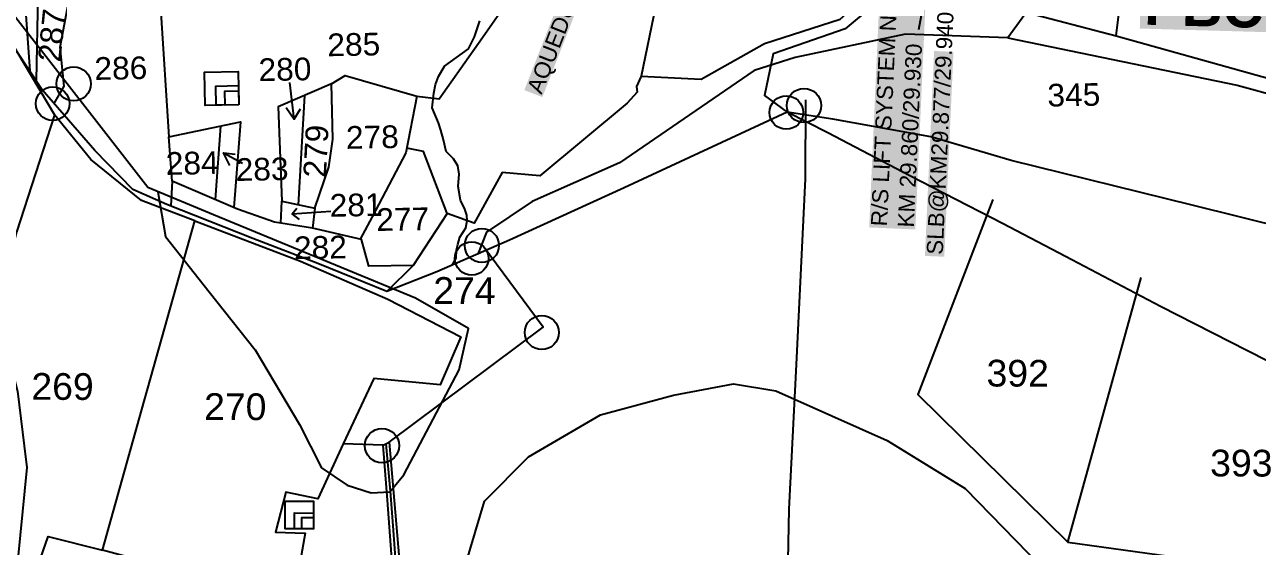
# Model space of a CAD drawing. Header units: millimetres. Extents: x 195514 to 200740, y 1600994 to 1606027.
# Drawn here: x 197881 to 198798, y 1602681 to 1603069 of the extents above; entities that cross this region are included whole.
import ezdxf

# ---------------------------------------------------------------- set-up
doc = ezdxf.new("R2010")
doc.units = ezdxf.units.MM
for name, color, linetype in [('BOUNDRY STONES', 240, 'Continuous'), ('PAPER SIZE', 5, 'Continuous'), ('PLOTS', 7, 'Continuous'), ('PLOTS NO', 7, 'Continuous'), ('ROADS', 1, 'Continuous'), ('STREAMS', 4, 'Continuous'), ('STRUCTURE', 5, 'Continuous'), ('text2', 7, 'Continuous'), ('wells', 7, 'Continuous')]:
    doc.layers.add(name, color=color, linetype=linetype)
doc.styles.get("Standard").update_dxf_attribs({"font": 'arial.ttf'})
doc.dimstyles.get("Standard").update_dxf_attribs({"dimtxt": 0.18, "dimasz": 0.18, "dimexe": 0.18, "dimexo": 0.0625, "dimgap": 0.09, "dimtad": 0, "dimtih": 1, "dimtoh": 1, "dimdec": 4, "dimzin": 0, "dimdsep": 46, "dimtxsty": 'Standard', "dimcen": 0.09, "dimadec": 0, "dimazin": 0, "dimtfac": 1, "dimtdec": 4, "dimtofl": 0, "dimtmove": 0, "dimatfit": 3, "dimfxl": 1, "dimtolj": 1, "dimtzin": 0, "dimarcsym": 0})

# ---------------------------------------------------------------- blocks, each defined once
blk = doc.blocks.new('PBC')
at = {"layer": 'STRUCTURE', "color": 5, "insert": (13.58, 8.75), "char_height": 30, "width": 181.057, "attachment_point": 1, "rotation": 325.63469, "bg_fill": 1, "box_fill_scale": 1.1, "bg_fill_color": 7, "bg_fill_true_color": 16777215, "bg_fill_transparency": 0}
blk.add_mtext('{\\fArial|b1|i0|c0|p34;\\C256;PBC}', dxfattribs=at)
at = {"layer": 'PAPER SIZE'}
blk.add_leader([(148.6, -102.52), (80.65, -54.71)], dimstyle='Standard', override={"dimasz": 40, "dimgap": 0.09, "dimtad": 0, "dimtfill": 2, "dimtfillclr": 5}, dxfattribs=at)

msp = doc.modelspace()

# ---------------------------------------------------------------- linework, layer by layer
at = {"layer": 'BOUNDRY STONES'}
for centre in [(197917.42, 1603024.99), (198460.83, 1603008.9), (198221.11, 1602904.71), (198265.75, 1602839.89), (198146.81, 1602755.7)]:
    msp.add_circle(centre, 12.73, dxfattribs=at)
at = {"layer": 'BOUNDRY STONES', "color": 1}
for centre in [(197901.8, 1603010.28), (198447.7, 1603003.69), (198213.62, 1602895.03)]:
    msp.add_circle(centre, 12.48, dxfattribs=at)
at = {"layer": 'PLOTS'}
for points in [[(198648.41, 1603385.02), (198643.21, 1603368.81), (198659.52, 1603359.64), (198649.73, 1603311.63), (198640.63, 1603266.99), (198633.12, 1603199.79), (198628.68, 1603132.89), (198622.84, 1603079.19), (198693.1, 1603060.81), (198807.56, 1603028.7)], [(198693.1, 1603060.81), (198701.62, 1603129.4), (198717.24, 1603229.66), (198723.06, 1603267.06), (198734.59, 1603318.49)], [(198172.81, 1603015.97), (198189.39, 1603013.77), (198221.74, 1603059.55), (198274.09, 1603135.01), (198236.94, 1603143.11), (198207.75, 1603135.37), (198185.05, 1603130.68), (198175.04, 1603122.61), (198147.98, 1603095.93), (198140.48, 1603098.72), (198142.79, 1603132.78), (198175.04, 1603122.61)], [(198464.2, 1603119.8), (198377, 1603137.3), (198350.27, 1603082.41), (198339.77, 1603030.72), (198384.24, 1603028.46), (198431.32, 1603055.08), (198487.74, 1603073.24), (198522.62, 1603104.51)], [(198073.15, 1603126.37), (198051.63, 1603128.88), (198031.41, 1603099.68), (198005.86, 1603090.42), (197981.92, 1603081.76), (197988.25, 1602985.49)], [(197902.95, 1603010.34), (197910.29, 1603023.37), (197907.49, 1603052.34), (197913.46, 1603085.44), (197918, 1603116.89)], [(197916.51, 1603106.57), (197890.88, 1603091.37), (197889.52, 1603027.46)], [(198534.15, 1603101.63), (198491.42, 1603065.91), (198437.83, 1603047.25), (198431.35, 1603016.38), (198448.37, 1603004.02)], [(197863.45, 1603068.75), (197903.25, 1603001.85), (197874.94, 1602914.6), (197856.15, 1602840.56), (197833.12, 1602770.03), (197814.35, 1602712.54), (197795.32, 1602696.79), (197731.17, 1602736.23), (197722.34, 1602713.28), (197688.59, 1602738.5), (197636.9, 1602765.17), (197670.04, 1602797.27), (197689.61, 1602812.35), (197663.69, 1602839.42), (197669.7, 1602910.5), (197679.42, 1602987.58)], [(198865.07, 1602788.57), (198790.79, 1602826.15), (198726.03, 1602859.38), (198655.31, 1602896.49), (198608.42, 1602920.99), (198539.55, 1602956.56), (198478.44, 1602988.51), (198448.37, 1603004.02), (198327.04, 1602947.7), (198241.76, 1602908.58), (198187.63, 1602885.12), (198150.56, 1602870.41), (198098.98, 1602891.18), (198050.72, 1602909.82), (197986.75, 1602935.26), (197961.34, 1602946.24), (197933.13, 1602975.38), (197894.03, 1603020.68), (197864.93, 1603064.49)], [(198109.25, 1603024.94), (198119.52, 1603031.22), (198172.81, 1603015.97), (198164.57, 1602973.57), (198139.49, 1602926.03), (198130.68, 1602909.32)], [(198339.77, 1603030.72), (198336.12, 1603023.02), (198336.69, 1603018.86), (198329.27, 1603010.6), (198264.24, 1602956.64), (198236.18, 1602959.04), (198215.3, 1602921.36), (198195.45, 1602928.38), (198170.14, 1602889.86), (198150.56, 1602870.41)], [(198096.93, 1602932.35), (198107.21, 1602963.06), (198110.23, 1602983.73), (198109.25, 1603024.94), (198069.62, 1603007.99), (198072.25, 1602937.64)], [(198084.6, 1602935.05), (198089.43, 1603016.46)], [(198461.91, 1603013.21), (198461.75, 1602954.35), (198454.88, 1602816.18), (198449.52, 1602708.44), (198446.75, 1602569.31), (198444.27, 1602445.27), (198440.2, 1602347.48), (198561.32, 1602281.7), (198620.61, 1602249.2), (198734.59, 1602142.72), (198856.24, 1602060.88), (198977.01, 1602069.23), (199080.66, 1602015.46), (199190.95, 1601958.23), (199328.04, 1601894.88)], [(197876.21, 1602624.08), (197898.34, 1602687.98), (197938.85, 1602677.93), (197968.11, 1602782.49), (197997.8, 1602888.57), (198007.47, 1602923.13), (197967.83, 1602938.28), (197930.25, 1602968.79), (197903.25, 1603001.85)], [(198902.03, 1602947.7), (198891.19, 1602899.54), (198820.59, 1602917.05), (198749.59, 1602934.66), (198614.98, 1602968.04), (198555.21, 1602985.48), (198482.24, 1602998.68), (198448.37, 1603004.02)], [(197990.65, 1602952.5), (197988.25, 1602985.49), (198041.62, 1602996.66), (198036.67, 1602932.94)], [(198022.84, 1602938.81), (198026.85, 1602993.57)], [(198195.45, 1602928.38), (198177.69, 1602974.69), (198165.26, 1602977.1)], [(198170.14, 1602889.86), (198136.97, 1602889.26), (198131.68, 1602909.08), (198095.13, 1602917.63), (198066.8, 1602922.03), (198039.27, 1602931.83), (197990.65, 1602952.5), (197989.62, 1602934.12)], [(198071.49, 1602921.31), (198072.25, 1602937.64), (198096.94, 1602932.46), (198095.13, 1602917.63)], [(198601.45, 1602938.97), (198545.52, 1602793.86), (198657.12, 1602683.75), (198932.67, 1602645.65), (199078.32, 1602467.83), (199229.2, 1602383.42), (199418.21, 1602275.56)], [(198007.47, 1602923.13), (198086.16, 1602893.05), (198151.3, 1602864.82), (198205.42, 1602836.68), (198190.09, 1602800.97), (198140.73, 1602805.77), (198118.05, 1602757.04), (198099.01, 1602716.13), (198075.37, 1602721.02), (198067.55, 1602691.33), (198089.59, 1602690.59), (198083.1, 1602652.45), (197995.03, 1602662.81), (197938.85, 1602677.93)], [(198152.11, 1602758.22), (198266.76, 1602843.96), (198222.05, 1602904.21)], [(198657.12, 1602683.75), (198711.64, 1602880.78)], [(198089.09, 1602464.73), (198152.08, 1602442.64), (198188.7, 1602434.86), (198171.85, 1602466.33), (198167.73, 1602536.97), (198157.66, 1602624.56), (198150.87, 1602715.17), (198147.81, 1602755.96), (198118.05, 1602757.04)], [(198147.81, 1602755.96), (198152.11, 1602758.22), (198161.05, 1602653.96), (198171.08, 1602536.91), (198182.56, 1602469.68), (198200.7, 1602417.07), (198217.1, 1602335.49), (198261.09, 1602242.86), (198297.58, 1602189.56), (198306.59, 1602105.49), (198299.3, 1602054.85), (198275.87, 1602006.22), (198285.41, 1601918.91), (198278.52, 1601904.19), (198294.08, 1601823.11), (198316.77, 1601738.17), (198329.6, 1601693.28)]]:
    msp.add_lwpolyline(points, dxfattribs=at)
at = {"layer": 'PLOTS NO', "color": 0}
for points in [[(198081.47, 1602998.81), (198078.37, 1603025.95)], [(198075.57, 1603007.4), (198081.47, 1602998.81), (198086.08, 1603006.52)], [(198033.69, 1602964.3), (198028.96, 1602973.58), (198037.48, 1602972.71)], [(198028.96, 1602973.58), (198043.17, 1602965.9)], [(198085.4, 1602923.97), (198080.02, 1602928.14), (198083.41, 1602932.51)], [(198080.02, 1602928.14), (198108.69, 1602930.2)]]:
    msp.add_lwpolyline(points, dxfattribs=at)
at = {"layer": 'ROADS', "color": 1}
for points in [[(198761.51, 1603474.54), (198740.04, 1603385.43), (198711.02, 1603308.08), (198693.09, 1603170.66), (198640.4, 1603097.93), (198612.43, 1603059.33), (198536.28, 1603062.06), (198454.31, 1603044.62), (198423.65, 1603034.94), (198323.48, 1602966.3), (198258.55, 1602937.35), (198224.66, 1602914.69), (198218.05, 1602898.3)], [(197884.96, 1603034.34), (197881.79, 1603079.96), (197886.23, 1603111.98)], [(198612.43, 1603059.33), (198783.13, 1603024.15), (198817.72, 1603014.62), (198895.48, 1602980.46), (198915.05, 1602971.85), (198970.37, 1602963.81), (199029.54, 1602949.82), (199125.84, 1602933.76), (199148.95, 1602928.14), (199167.72, 1602929.61), (199216.37, 1602919.62), (199287.61, 1602901.91), (199370.81, 1602888.35), (199386.21, 1602878.5), (199403.78, 1602862.87), (199407.54, 1602852.43), (199408.85, 1602822.67), (199413.82, 1602807.38), (199429.49, 1602793.41), (199500.17, 1602765.48), (199580.65, 1602741.06), (199591.74, 1602737.7)]]:
    msp.add_lwpolyline(points, dxfattribs=at)
at = {"layer": 'ROADS'}
for points in [[(198152.62, 1602721.16), (198163.02, 1602733.9), (198204.15, 1602812), (198211.25, 1602842.8), (198171.83, 1602865.36), (198021.43, 1602927.57), (197972.59, 1602947.76), (197869.26, 1603080.8), (197851.74, 1603110.66), (197766.85, 1603084.86), (197704.27, 1603078.98), (197599.88, 1603060.47), (197539.93, 1603066.97), (197479.63, 1603075.7)], [(197857.1, 1603032.12), (197846.14, 1602973.75), (197858.85, 1602902.47), (197848.15, 1602883.68), (197849.87, 1602847.14), (197866.04, 1602834.59), (197875.63, 1602796.16), (197880.58, 1602755.44), (197882.53, 1602739.32), (197877.56, 1602689.01), (197872.59, 1602638.63)], [(197979.96, 1602944.72), (197985.76, 1602911.35), (198018.18, 1602870.26), (198052.37, 1602826.93), (198085.34, 1602771.38), (198101.87, 1602739.05), (198120.85, 1602726.19), (198138.83, 1602720.6), (198152.62, 1602721.16)], [(198205.7, 1602656), (198223.14, 1602714.41), (198255.77, 1602747.39), (198309.42, 1602778.7), (198363.75, 1602793.24), (198408.39, 1602801.67), (198439.92, 1602796.46), (198481.6, 1602777.86), (198522.67, 1602759.53), (198580.64, 1602723.85), (198637.16, 1602666.05)], [(198331.87, 1601659.92), (198289.28, 1601807.91), (198273.67, 1601910.98), (198276.45, 1601929.84), (198271.83, 1602006.56), (198301.03, 1602101.52), (198284.97, 1602184.04), (198231.98, 1602294.75), (198214.25, 1602331.79), (198196.74, 1602416.49), (198178.8, 1602469.44), (198168.81, 1602540.83), (198164.88, 1602582.64), (198159.39, 1602638.17), (198155.05, 1602696), (198153.12, 1602721.77), (198149.96, 1602757.09)]]:
    msp.add_lwpolyline(points, dxfattribs=at)
at = {"layer": 'STREAMS', "color": 4}
msp.add_lwpolyline([(198199.01, 1602890.05), (198201.99, 1602895.26), (198202.21, 1602901.34), (198203.29, 1602905.46), (198204.72, 1602910.95), (198209.14, 1602917.71), (198210.19, 1602923.31), (198209.96, 1602927.25), (198208.39, 1602931.82), (198205.31, 1602938.49), (198203.47, 1602948.63), (198204.3, 1602957.79), (198203.35, 1602963.92), (198200.1, 1602969.18), (198194.67, 1602974.57), (198192.51, 1602983.34), (198190.55, 1602990.62), (198188.78, 1602996.07), (198184.07, 1603007.08), (198185.37, 1603018.08), (198186.58, 1603024.59), (198188.97, 1603030.45), (198193.33, 1603038.18), (198211.24, 1603051.14), (198215.75, 1603060.14), (198219.53, 1603071.85)], dxfattribs=at)
at = {"layer": 'text2', "color": 3, "linetype": 'Continuous', "elevation": 65}
msp.add_lwpolyline([(198557, 1603124), (198546.05, 1603065.21)], dxfattribs=at)
at = {"layer": 'wells', "color": 0}
for points in [[(198040.27, 1603009.48), (198015.25, 1603009.02), (198014.8, 1603033.7), (198039.82, 1603034.16)], [(198040.27, 1603009.48), (198023.38, 1603009.17), (198023.12, 1603023.38), (198040.01, 1603023.69)], [(198040.29, 1603009.44), (198030.11, 1603009.26), (198029.92, 1603019.54), (198040.1, 1603019.73)], [(198095.78, 1602693.61), (198074.83, 1602693.68), (198074.91, 1602714.35), (198095.85, 1602714.27)], [(198095.78, 1602693.61), (198081.64, 1602693.66), (198081.68, 1602705.56), (198095.82, 1602705.51)], [(198095.79, 1602693.58), (198087.27, 1602693.61), (198087.3, 1602702.22), (198095.82, 1602702.19)], [(198095.79, 1602693.58), (198087.27, 1602693.61), (198087.3, 1602702.22), (198095.82, 1602702.19)]]:
    msp.add_lwpolyline(points, close=True, dxfattribs=at)

# ---------------------------------------------------------------- block references
at = {"layer": 'PAPER SIZE', "rotation": 32.73697055119501}
msp.add_blockref('PBC', (198707.94, 1603084.38), dxfattribs=at)

# ---------------------------------------------------------------- texts
at = {"layer": 'PLOTS NO'}
for s, height, rotation, p in [('287', 16.883, 84.22782, (197907.54, 1603040.71)), ('285', 16.883, 1.04672, (198106.31, 1603045.55)), ('286', 16.883, 1.04672, (197933.01, 1603027.92)), ('280', 16.883, 1.04672, (198055.12, 1603027.05)), ('345', 16.883, 1.04672, (198642.09, 1603008.05)), ('279', 16.883, 87.02682, (198105.09, 1602954.75)), ('278', 16.883, 1.04672, (198120.16, 1602976.6)), ('284', 16.883, 1.04672, (197986.08, 1602957.22)), ('283', 16.883, 1.04672, (198038.1, 1602952.7)), ('281', 16.883, 1.04672, (198108.06, 1602926.06)), ('277', 16.883, 1.04672, (198142.75, 1602915.47)), ('282', 16.883, 1.04672, (198081.51, 1602894.46)), ('274', 19.902, 359.79404, (198184.96, 1602861.24)), ('392', 19.902, 359.79404, (198596.6, 1602799.71)), ('269', 19.902, 359.79404, (197885.93, 1602789.84)), ('270', 19.902, 359.79404, (198014.44, 1602774.8)), ('393', 19.902, 359.79404, (198763, 1602732.8))]:
    msp.add_text(s, height=height, rotation=rotation, dxfattribs=at).set_placement(p)
at = {"layer": 'STRUCTURE', "color": 5, "char_height": 12, "attachment_point": 1, "bg_fill": 1, "box_fill_scale": 1.1, "bg_fill_color": 7, "bg_fill_true_color": 16777215, "bg_fill_transparency": 0}
for s, insert, width, rotation in [('AQUEDUCT @ KM 29.655', (198254.31, 1603021.04), 202.5059, 68.65241), ('R/S LIFT SYSTEM NEW @ KM 29.860/29.930', (198510.56, 1602919.28), 207.0609, 87.43249), ('SLB@KM29.877/29.940', (198552.07, 1602898.07), 150.3115, 87.43249)]:
    msp.add_mtext(s, dxfattribs=dict(at, insert=insert, width=width, rotation=rotation))

doc.saveas('drawing.dxf')
